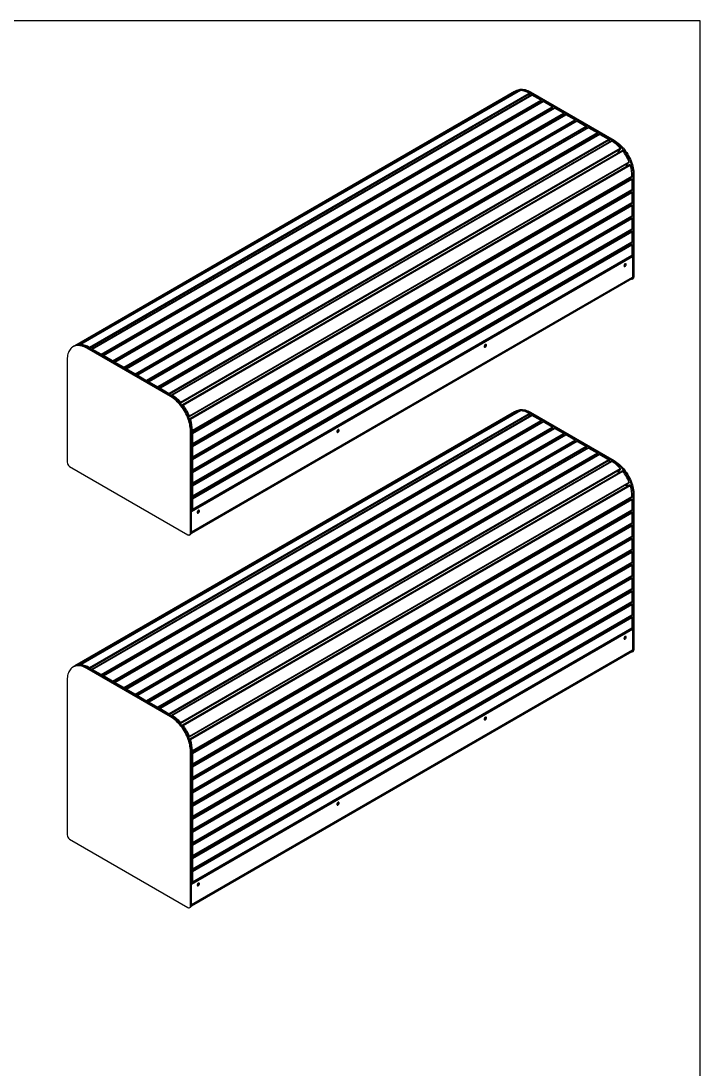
# Model space of a CAD drawing. Header units: millimetres. Extents: x 11004 to 16944, y 3085 to 7285.
# Drawn here: x 15483 to 16944, y 5032 to 7285 of the extents above; entities that cross this region are included whole.
import ezdxf

# ---------------------------------------------------------------- set-up
doc = ezdxf.new("R2010")
doc.units = ezdxf.units.MM
doc.header["$LTSCALE"] = 0.3
doc.layers.add('Nekreslit', color=6, linetype='Continuous', plot=False)

msp = doc.modelspace()

# ---------------------------------------------------------------- linework, layer by layer
for p, q in [((16545.1, 7133.3), (15599, 6587.1)), ((16552.6, 7135.8), (15606.5, 6589.6)), ((16554.1, 7134.5), (15608.6, 6588.7)), ((16557.6, 7136), (15611.5, 6589.8)), ((16557.9, 7136), (15611.8, 6589.8)), ((16576.7, 7129.4), (15630.6, 6583.2)), ((16577.7, 7127.6), (15631.6, 6581.4)), ((16581.9, 7126.1), (15635.7, 6579.9)), ((15636.5, 6579.9), (16582.6, 7126)), ((16549.4, 7135.7), (16547.3, 7134.5)), ((16554.1, 7134.5), (16554.3, 7134)), ((16577.3, 7131.5), (16579.4, 7132.8)), ((16577.3, 7131.5), (16757.6, 7027.4)), ((16577.7, 7127.6), (16577.7, 7123.7)), ((16579.4, 7132.8), (16759.7, 7028.7)), ((16601.7, 7115), (16582.6, 7126)), ((15655.6, 6568.8), (16601.7, 7115)), ((15656.6, 6567), (16602.8, 7113.2)), ((16606.2, 7112), (15660.1, 6565.8)), ((15660.9, 6565.8), (16607, 7111.9)), ((15680, 6554.7), (16626.1, 7100.9)), ((15681, 6552.9), (16627.1, 7099.1)), ((16602.8, 7110), (16602.8, 7113.2)), ((16626.1, 7100.9), (16607, 7111.9)), ((16627.1, 7095.9), (16627.1, 7099.1)), ((16630.6, 7097.9), (15684.5, 6551.8)), ((15685.3, 6551.7), (16631.4, 7097.9)), ((15704.4, 6540.7), (16650.5, 7086.8)), ((15705.4, 6538.8), (16651.5, 7085)), ((16655, 7083.9), (15708.9, 6537.7)), ((15709.7, 6537.6), (16655.8, 7083.8)), ((16650.5, 7086.8), (16631.4, 7097.9)), ((16651.5, 7081.8), (16651.5, 7085)), ((16674.9, 7072.8), (16655.8, 7083.8)), ((15728.8, 6526.6), (16674.9, 7072.8)), ((15729.8, 6524.7), (16675.9, 7070.9)), ((16679.4, 7069.8), (15733.3, 6523.6)), ((16680.2, 7069.7), (15734.1, 6523.5)), ((16699.3, 7058.7), (15753.2, 6512.5)), ((16700.3, 7056.8), (15754.2, 6510.7)), ((16703.8, 7055.7), (15757.7, 6509.5)), ((16704.6, 7055.6), (15758.5, 6509.4)), ((16675.9, 7067.8), (16675.9, 7070.9)), ((16680.2, 7069.7), (16699.3, 7058.7)), ((16700.3, 7056.8), (16700.3, 7053.7)), ((16704.6, 7055.6), (16723.7, 7044.6)), ((16723.7, 7044.6), (15777.6, 6498.4)), ((16724.7, 7042.8), (15778.6, 6496.6)), ((16728.2, 7041.6), (15782.1, 6495.4)), ((16729, 7041.5), (15782.9, 6495.4)), ((16724.7, 7042.8), (16724.7, 7039.6)), ((16729, 7041.5), (16748.1, 7030.5)), ((16748.1, 7030.5), (15802, 6484.3)), ((16749.1, 7028.7), (15803, 6482.5)), ((16753.2, 7027.1), (15807.1, 6480.9)), ((15807.8, 6480.9), (16754, 7027.1)), ((15826.6, 6465.9), (16772.7, 7012)), ((15827.1, 6463.9), (16773.2, 7010)), ((16749.1, 7028.7), (16749.1, 7024.7)), ((16757.6, 7027.4), (16759.7, 7028.7)), ((16767.5, 7000.9), (16773.2, 7010)), ((16776.7, 7006.3), (15830.6, 6460.1)), ((15831.9, 6459.5), (16778.1, 7005.7)), ((15845.2, 6434.8), (16791.3, 6981)), ((15845.4, 6436.2), (16791.5, 6982.4)), ((16792.8, 6976.2), (15846.7, 6430)), ((16794.2, 6974.8), (15848.1, 6428.6)), ((16782.5, 6975.8), (16792.8, 6976.2)), ((16796.8, 6945.9), (15850.7, 6399.8)), ((15851.4, 6404.2), (16797.6, 6950.4)), ((16797.9, 6951), (15851.8, 6404.8)), ((16797.9, 6944.1), (15851.8, 6397.9)), ((16793.4, 6947.9), (16796.8, 6945.9)), ((16797.9, 6944.1), (16797.9, 6922.1)), ((16800, 6954), (16802.2, 6955.2)), ((16800, 6954), (16800, 6733.5)), ((16802.2, 6955.2), (16802.2, 6734.7)), ((15851.5, 6375.2), (16797.6, 6921.4)), ((16797.9, 6922.1), (15851.8, 6375.9)), ((16794.1, 6919.4), (16796.8, 6917.8)), ((16796.8, 6917.8), (15850.7, 6371.6)), ((16797.9, 6915.9), (15851.8, 6369.8)), ((16797.9, 6915.9), (16797.9, 6893.9)), ((16796.8, 6889.6), (15850.7, 6343.4)), ((15851.5, 6347), (16797.6, 6893.2)), ((16797.9, 6893.9), (15851.8, 6347.7)), ((16797.9, 6887.8), (15851.8, 6341.6)), ((16794.1, 6891.2), (16796.8, 6889.6)), ((16797.9, 6887.8), (16797.9, 6865.7)), ((16796.8, 6861.4), (15850.7, 6315.3)), ((15851.5, 6318.9), (16797.6, 6865)), ((16797.9, 6865.7), (15851.8, 6319.5)), ((16797.9, 6859.6), (15851.8, 6313.4)), ((16794.1, 6863), (16796.8, 6861.4)), ((16797.9, 6859.6), (16797.9, 6837.5)), ((16796.8, 6833.3), (15850.7, 6287.1)), ((15851.5, 6290.7), (16797.6, 6836.9)), ((16797.9, 6837.5), (15851.8, 6291.4)), ((16797.9, 6831.4), (15851.8, 6285.2)), ((16794.1, 6834.8), (16796.8, 6833.3)), ((16797.9, 6831.4), (16797.9, 6809.4)), ((15851.5, 6262.5), (16797.6, 6808.7)), ((16797.9, 6809.4), (15851.8, 6263.2)), ((16794.1, 6806.7), (16796.8, 6805.1)), ((16796.8, 6805.1), (15850.7, 6258.9)), ((16797.9, 6803.3), (15851.8, 6257.1)), ((16797.9, 6803.3), (16797.9, 6781.2)), ((16796.8, 6779.4), (15849.7, 6232.6)), ((16799, 6778.1), (15849.7, 6230.1)), ((15851.5, 6234.3), (16797.6, 6780.5)), ((16797.9, 6781.2), (15851.8, 6235)), ((16769.7, 6764.4), (16770.3, 6764.1)), ((16770.3, 6764.1), (16771.4, 6764.7)), ((16771.4, 6764.7), (16770.8, 6765)), ((16770.9, 6765.1), (16771, 6764.9)), ((16772.5, 6765.8), (16772.3, 6765.9)), ((16772.5, 6765.8), (16772.3, 6765.9)), ((16772.5, 6765.8), (16772.6, 6766.1)), ((16778, 6769.2), (16778, 6768.5)), ((16779.1, 6769.1), (16779.1, 6769.8)), ((16783.1, 6761.6), (16782, 6762.2)), ((16789.9, 6776.1), (16790.5, 6775.7)), ((16790.5, 6775.7), (16791.5, 6776.3)), ((16791.5, 6776.3), (16790.9, 6776.7)), ((16799, 6778.1), (16796.8, 6779.4)), ((16799, 6778.1), (16799, 6734)), ((16751.3, 6753.8), (16751.3, 6753.1)), ((16754.7, 6755.4), (16755, 6755.2)), ((16754.9, 6755.8), (16755.5, 6755.5)), ((16756.5, 6756.8), (16756.5, 6756.1)), ((16758.3, 6757.8), (16758.3, 6757.1)), ((16758.9, 6757.5), (16758.9, 6758.2)), ((15849.6, 6184), (16797.7, 6731.3)), ((16799, 6734), (15849.7, 6186)), ((16798.5, 6730.1), (16800.6, 6731.3)), ((16800, 6733.5), (16802.2, 6734.7)), ((16489.8, 6602.1), (16490.8, 6602.7)), ((16490.8, 6602.7), (16490.2, 6603.1)), ((15597, 6585.9), (15594.8, 6584.7)), ((15627, 6582.9), (15624.8, 6581.7)), ((15805.1, 6477.6), (15624.8, 6581.7)), ((15807.3, 6478.8), (15627, 6582.9)), ((15631.6, 6581.4), (15631.6, 6580.2)), ((16457.6, 6584.2), (16457.6, 6583.5)), ((16458.2, 6583.9), (16458.2, 6584.6)), ((16469, 6590.8), (16469.6, 6590.5)), ((16469.6, 6590.5), (16470.7, 6591.1)), ((16470.7, 6591.1), (16470.1, 6591.4)), ((16470.4, 6591.6), (16470.9, 6591.5)), ((16470.9, 6591.5), (16470.5, 6591.7)), ((16470.9, 6591.5), (16470.5, 6591.7)), ((16477.3, 6595.6), (16477.3, 6594.9)), ((16478.4, 6595.5), (16478.4, 6596.2)), ((16482.4, 6588), (16481.3, 6588.6)), ((16489.2, 6602.5), (16489.8, 6602.1)), ((15635.4, 6579.2), (15635.4, 6578)), ((15655.6, 6568.8), (15636.5, 6579.9)), ((15656.6, 6565.8), (15656.6, 6567)), ((15659.8, 6565.2), (15659.8, 6563.9)), ((15680, 6554.7), (15660.9, 6565.8)), ((16442.4, 6575.1), (16442.7, 6574.9)), ((16442.5, 6575.5), (16443.1, 6575.2)), ((16444.2, 6576.5), (16444.2, 6575.8)), ((15582.4, 6557.2), (15582.4, 6336.7)), ((15681, 6551.7), (15681, 6552.9)), ((15684.2, 6551.1), (15684.2, 6549.8)), ((15704.4, 6540.7), (15685.3, 6551.7)), ((15705.4, 6537.6), (15705.4, 6538.8)), ((15708.6, 6537), (15708.6, 6535.8)), ((15728.8, 6526.6), (15709.7, 6537.6)), ((15729.8, 6523.5), (15729.8, 6524.7)), ((15733, 6521.7), (15733, 6522.9)), ((15734.1, 6523.5), (15753.2, 6512.5)), ((15754.2, 6510.7), (15754.2, 6509.4)), ((15757.4, 6507.6), (15757.4, 6508.8)), ((15758.5, 6509.4), (15777.6, 6498.4)), ((15778.6, 6496.6), (15778.6, 6495.4)), ((15781.8, 6493.5), (15781.8, 6494.7)), ((15782.9, 6495.4), (15802, 6484.3)), ((15803, 6482.5), (15803, 6481.3)), ((15807.3, 6478.8), (15805.1, 6477.6)), ((15806.8, 6480.3), (15806.8, 6479.1)), ((16552.6, 6447.1), (15606.5, 5901)), ((16554.1, 6445.8), (15608.6, 5900)), ((16557.6, 6447.3), (15611.5, 5901.1)), ((16557.9, 6447.3), (15611.8, 5901.2)), ((15826.3, 6462.6), (15827.1, 6463.9)), ((15829.4, 6458.8), (15829.9, 6459.1)), ((15830.4, 6459.9), (15829.6, 6458.6)), ((16549.4, 6447), (16547.3, 6445.8)), ((16554.1, 6445.8), (16554.3, 6445.3)), ((16545.1, 6444.6), (15599, 5898.4)), ((16576.7, 6440.7), (15630.6, 5894.5)), ((16577.7, 6438.9), (15631.6, 5892.7)), ((16581.9, 6437.4), (15635.7, 5891.2)), ((15636.5, 5891.2), (16582.6, 6437.3)), ((15655.6, 5880.1), (16601.7, 6426.3)), ((15656.6, 5878.3), (16602.8, 6424.5)), ((16606.2, 6423.3), (15660.1, 5877.2)), ((15660.9, 5877.1), (16607, 6423.3)), ((15843.4, 6434.6), (15845, 6434.7)), ((15843.6, 6434.7), (15843.4, 6434.6)), ((15845.2, 6430), (15846.7, 6430)), ((16577.3, 6442.9), (16579.4, 6444.1)), ((16577.3, 6442.9), (16757.6, 6338.8)), ((16577.7, 6438.9), (16577.7, 6435)), ((16579.4, 6444.1), (16759.7, 6340)), ((16601.7, 6426.3), (16582.6, 6437.3)), ((16602.8, 6421.3), (16602.8, 6424.5)), ((16626.1, 6412.2), (16607, 6423.3)), ((15680, 5866.1), (16626.1, 6412.2)), ((15681, 5864.2), (16627.1, 6410.4)), ((16630.6, 6409.3), (15684.5, 5863.1)), ((15685.3, 5863), (16631.4, 6409.2)), ((15849.7, 6405.3), (15847.6, 6404.1)), ((15847.6, 6183.6), (15847.6, 6404.1)), ((15849.7, 6184.9), (15849.7, 6405.3)), ((15850.7, 6404.3), (15849.7, 6404.8)), ((15849.7, 6400.4), (15850.7, 6399.8)), ((16140.1, 6400.6), (16140.4, 6400.4)), ((16140.2, 6401), (16140.4, 6400.9)), ((16140.4, 6401.1), (16140.4, 6400.4)), ((16141.1, 6400.8), (16141.1, 6401.5)), ((16151.9, 6407.8), (16152.5, 6407.4)), ((16152.5, 6407.4), (16153.6, 6408)), ((16153.6, 6408), (16152.9, 6408.4)), ((16153.8, 6408.1), (16153.5, 6408)), ((16154.1, 6408.6), (16153.7, 6408.8)), ((16154.1, 6408.6), (16153.7, 6408.8)), ((16154.1, 6408.6), (16154.5, 6409.2)), ((16160.2, 6412.5), (16160.2, 6411.8)), ((16161.2, 6412.4), (16161.2, 6413.2)), ((16165.2, 6404.9), (16164.1, 6405.6)), ((16172, 6419.4), (16172.6, 6419)), ((16172.6, 6419), (16173.7, 6419.6)), ((16173.7, 6419.6), (16173.1, 6420)), ((16627.1, 6407.2), (16627.1, 6410.4)), ((16650.5, 6398.2), (16631.4, 6409.2)), ((15704.4, 5852), (16650.5, 6398.2)), ((15705.4, 5850.1), (16651.5, 6396.3)), ((16655, 6395.2), (15708.9, 5849)), ((15709.7, 5848.9), (16655.8, 6395.1)), ((15728.8, 5837.9), (16674.9, 6384.1)), ((15729.8, 5836.1), (16675.9, 6382.2)), ((16679.4, 6381.1), (15733.3, 5834.9)), ((16680.2, 6381), (15734.1, 5834.8)), ((15851.8, 6397.9), (15851.8, 6375.9)), ((16133.5, 6397.1), (16133.5, 6396.4)), ((16651.5, 6393.2), (16651.5, 6396.3)), ((16674.9, 6384.1), (16655.8, 6395.1)), ((16675.9, 6379.1), (16675.9, 6382.2)), ((16680.2, 6381), (16699.3, 6370)), ((16699.3, 6370), (15753.2, 5823.8)), ((16700.3, 6368.2), (15754.2, 5822)), ((16703.8, 6367), (15757.7, 5820.8)), ((16704.6, 6366.9), (15758.5, 5820.8)), ((16723.7, 6355.9), (15777.6, 5809.7)), ((15850.7, 6375.3), (15849.7, 6375.9)), ((15849.7, 6372.2), (15850.7, 6371.6)), ((15851.8, 6369.8), (15851.8, 6347.7)), ((16700.3, 6368.2), (16700.3, 6365)), ((16704.6, 6366.9), (16723.7, 6355.9)), ((16724.7, 6354.1), (15778.6, 5807.9)), ((16728.2, 6352.9), (15782.1, 5806.7)), ((16729, 6352.8), (15782.9, 5806.7)), ((16748.1, 6341.8), (15802, 5795.7)), ((16749.1, 6340), (15803, 5793.8)), ((16753.2, 6338.4), (15807.1, 5792.3)), ((15807.8, 5792.2), (16754, 6338.4)), ((15850.7, 6347.1), (15849.7, 6347.7)), ((15849.7, 6344), (15850.7, 6343.4)), ((15851.8, 6341.6), (15851.8, 6319.5)), ((16724.7, 6354.1), (16724.7, 6350.9)), ((16729, 6352.8), (16748.1, 6341.8)), ((16749.1, 6340), (16749.1, 6336.1)), ((16757.6, 6338.8), (16759.7, 6340)), ((15587.7, 6327.5), (15842.3, 6180.6)), ((15826.6, 5777.2), (16772.7, 6323.3)), ((15827.1, 5775.2), (16773.2, 6321.4)), ((16776.7, 6317.6), (15830.6, 5771.4)), ((15831.9, 5770.8), (16778.1, 6317)), ((15850.7, 6318.9), (15849.7, 6319.5)), ((15849.7, 6315.9), (15850.7, 6315.3)), ((15851.8, 6313.4), (15851.8, 6291.4)), ((16767.5, 6312.3), (16773.2, 6321.4)), ((15845.2, 5746.1), (16791.3, 6292.3)), ((15845.4, 5747.5), (16791.5, 6293.7)), ((16792.8, 6287.5), (15846.7, 5741.3)), ((15850.7, 6290.8), (15849.7, 6291.4)), ((15849.7, 6287.7), (15850.7, 6287.1)), ((16782.5, 6287.2), (16792.8, 6287.5)), ((16794.2, 6286.1), (15848.1, 5739.9)), ((15851.8, 6285.2), (15851.8, 6263.2)), ((16800, 6265.3), (16802.2, 6266.5)), ((16800, 6265.3), (16800, 5932.1)), ((16802.2, 6266.5), (16802.2, 5933.4)), ((15850.7, 6262.6), (15849.7, 6263.2)), ((15849.7, 6259.5), (15850.7, 6258.9)), ((16796.8, 6257.3), (15850.7, 5711.1)), ((15851.4, 5715.5), (16797.6, 6261.7)), ((16797.9, 6262.3), (15851.8, 5716.1)), ((15851.8, 6257.1), (15851.8, 6235)), ((16797.9, 6255.4), (15851.8, 5709.2)), ((15871.3, 6245.8), (15872, 6245.4)), ((15872, 6245.4), (15873, 6246)), ((15873, 6246), (15872.4, 6246.4)), ((16793.4, 6259.3), (16796.8, 6257.3)), ((16797.9, 6255.4), (16797.9, 6233.4)), ((15849.7, 6235), (15851.8, 6233.8)), ((15850.7, 6234.4), (15849.7, 6235)), ((16796.8, 6229.1), (15850.7, 5682.9)), ((15851.5, 5686.5), (16797.6, 6232.7)), ((15851.8, 6233.8), (15852.9, 6234.4)), ((16797.9, 6233.4), (15851.8, 5687.2)), ((16797.9, 6227.3), (15851.8, 5681.1)), ((15852.9, 6234.4), (15852.2, 6234.8)), ((15852.3, 6234.8), (15852.5, 6234.7)), ((15854, 6235.6), (15853.8, 6235.7)), ((15854, 6235.6), (15853.8, 6235.7)), ((15854, 6235.6), (15854.1, 6235.8)), ((15859.5, 6239), (15859.5, 6238.2)), ((15860.5, 6238.9), (15860.5, 6239.6)), ((15864.5, 6231.3), (15863.5, 6232)), ((16794.1, 6230.7), (16796.8, 6229.1)), ((16797.9, 6227.3), (16797.9, 6205.2)), ((16796.8, 6200.9), (15850.7, 5654.7)), ((15851.5, 5658.3), (16797.6, 6204.5)), ((16797.9, 6205.2), (15851.8, 5659)), ((16797.9, 6199.1), (15851.8, 5652.9)), ((16794.1, 6202.5), (16796.8, 6200.9)), ((16797.9, 6199.1), (16797.9, 6177)), ((15846, 6180.2), (15848.1, 6181.4)), ((15849.7, 6184.9), (15847.6, 6183.6)), ((15851.5, 5630.2), (16797.6, 6176.3)), ((16797.9, 6177), (15851.8, 5630.9)), ((16796.8, 6172.7), (15850.7, 5626.6)), ((16797.9, 6170.9), (15851.8, 5624.7)), ((16794.1, 6174.3), (16796.8, 6172.7)), ((16797.9, 6170.9), (16797.9, 6148.9)), ((16796.8, 6144.6), (15850.7, 5598.4)), ((15851.5, 5602), (16797.6, 6148.2)), ((16797.9, 6148.9), (15851.8, 5602.7)), ((16797.9, 6142.7), (15851.8, 5596.6)), ((16794.1, 6146.2), (16796.8, 6144.6)), ((16797.9, 6142.7), (16797.9, 6120.7)), ((16796.8, 6116.4), (15850.7, 5570.2)), ((15851.5, 5573.8), (16797.6, 6120)), ((16797.9, 6120.7), (15851.8, 5574.5)), ((16797.9, 6114.6), (15851.8, 5568.4)), ((16794.1, 6118), (16796.8, 6116.4)), ((16797.9, 6114.6), (16797.9, 6092.5)), ((16796.8, 6088.2), (15850.7, 5542.1)), ((15851.5, 5545.7), (16797.6, 6091.8)), ((16797.9, 6092.5), (15851.8, 5546.3)), ((16797.9, 6086.4), (15851.8, 5540.2)), ((16794.1, 6089.8), (16796.8, 6088.2)), ((16797.9, 6086.4), (16797.9, 6064.4)), ((15851.5, 5517.5), (16797.6, 6063.7)), ((16797.9, 6064.4), (15851.8, 5518.2)), ((16796.8, 6060.1), (15850.7, 5513.9)), ((16797.9, 6058.2), (15851.8, 5512.1)), ((16794.1, 6061.6), (16796.8, 6060.1)), ((16797.9, 6058.2), (16797.9, 6036.2)), ((16796.8, 6031.9), (15850.7, 5485.7)), ((15851.5, 5489.3), (16797.6, 6035.5)), ((16797.9, 6036.2), (15851.8, 5490)), ((16797.9, 6030.1), (15851.8, 5483.9)), ((16794.1, 6033.5), (16796.8, 6031.9)), ((16797.9, 6030.1), (16797.9, 6008)), ((16796.8, 6003.7), (15850.7, 5457.5)), ((15851.5, 5461.1), (16797.6, 6007.3)), ((16797.9, 6008), (15851.8, 5461.8)), ((16797.9, 6001.9), (15851.8, 5455.7)), ((16794.1, 6005.3), (16796.8, 6003.7)), ((16797.9, 6001.9), (16797.9, 5979.8)), ((16796.8, 5978), (15849.7, 5431.2)), ((16799, 5976.8), (15849.7, 5428.8)), ((15851.5, 5433), (16797.6, 5979.2)), ((16797.9, 5979.8), (15851.8, 5433.7)), ((16789.9, 5974.7), (16790.5, 5974.3)), ((16790.5, 5974.3), (16791.5, 5974.9)), ((16791.5, 5974.9), (16790.9, 5975.3)), ((16799, 5976.8), (16796.8, 5978)), ((16799, 5976.8), (16799, 5932.7)), ((16751.3, 5952.4), (16751.3, 5951.7)), ((16754.7, 5954), (16755, 5953.9)), ((16754.9, 5954.5), (16755.5, 5954.1)), ((16756.5, 5955.5), (16756.5, 5954.7)), ((16758.3, 5956.5), (16758.3, 5955.7)), ((16758.9, 5956.1), (16758.9, 5956.8)), ((16769.7, 5963.1), (16770.3, 5962.7)), ((16770.3, 5962.7), (16771.4, 5963.3)), ((16771.4, 5963.3), (16770.8, 5963.7)), ((16772.5, 5964.1), (16772, 5963.7)), ((16772.4, 5964.3), (16772.1, 5964.5)), ((16772.4, 5964.3), (16772.1, 5964.5)), ((16772.4, 5964.3), (16772.5, 5964.7)), ((16778, 5967.9), (16778, 5967.1)), ((16779.1, 5967.7), (16779.1, 5968.5)), ((16783.1, 5960.2), (16782, 5960.9)), ((15849.6, 5382.6), (16797.7, 5929.9)), ((16799, 5932.7), (15849.7, 5384.7)), ((16798.5, 5928.7), (16800.6, 5929.9)), ((16800, 5932.1), (16802.2, 5933.4)), ((15597, 5897.2), (15594.8, 5896)), ((15627, 5894.2), (15624.8, 5893)), ((15805.1, 5788.9), (15624.8, 5893)), ((15807.3, 5790.1), (15627, 5894.2)), ((15631.6, 5892.7), (15631.6, 5891.5)), ((15635.4, 5890.6), (15635.4, 5889.3)), ((15655.6, 5880.1), (15636.5, 5891.2)), ((15582.4, 5868.5), (15582.4, 5535.4)), ((15656.6, 5877.1), (15656.6, 5878.3)), ((15659.8, 5876.5), (15659.8, 5875.3)), ((15680, 5866.1), (15660.9, 5877.1)), ((15681, 5863), (15681, 5864.2)), ((15684.2, 5862.4), (15684.2, 5861.2)), ((15704.4, 5852), (15685.3, 5863)), ((15705.4, 5848.9), (15705.4, 5850.1)), ((15708.6, 5848.3), (15708.6, 5847.1)), ((15728.8, 5837.9), (15709.7, 5848.9)), ((15729.8, 5834.8), (15729.8, 5836.1)), ((15733, 5833), (15733, 5834.2)), ((15734.1, 5834.8), (15753.2, 5823.8)), ((15754.2, 5822), (15754.2, 5820.8)), ((15757.4, 5818.9), (15757.4, 5820.1)), ((15758.5, 5820.8), (15777.6, 5809.7)), ((15778.6, 5807.9), (15778.6, 5806.7)), ((15781.8, 5804.8), (15781.8, 5806.1)), ((15782.9, 5806.7), (15802, 5795.7)), ((15803, 5793.8), (15803, 5792.6)), ((15806.8, 5791.6), (15806.8, 5790.4)), ((16477.3, 5794.3), (16477.3, 5793.5)), ((16478.4, 5794.2), (16478.4, 5794.9)), ((16489.2, 5801.1), (16489.8, 5800.7)), ((16489.8, 5800.7), (16490.8, 5801.4)), ((16490.8, 5801.4), (16490.2, 5801.7)), ((15807.3, 5790.1), (15805.1, 5788.9)), ((15826.3, 5773.9), (15827.1, 5775.2)), ((15829.4, 5770.1), (15829.9, 5770.4)), ((15830.4, 5771.2), (15829.6, 5769.9)), ((16442.4, 5773.7), (16442.7, 5773.5)), ((16442.5, 5774.2), (16443.1, 5773.8)), ((16444.2, 5774.4), (16444.2, 5775.1)), ((16457.6, 5782.9), (16457.6, 5782.1)), ((16458.2, 5782.5), (16458.2, 5783.2)), ((16469, 5789.5), (16469.6, 5789.1)), ((16469.6, 5789.1), (16470.7, 5789.7)), ((16470.7, 5789.7), (16470.1, 5790.1)), ((16470.4, 5790.3), (16471.1, 5790.2)), ((16471.1, 5790.2), (16470.7, 5790.4)), ((16471.1, 5790.2), (16470.7, 5790.4)), ((16471.1, 5790.2), (16471.5, 5790.9)), ((16482.4, 5786.6), (16481.3, 5787.3)), ((15843.4, 5746), (15845, 5746)), ((15843.6, 5746), (15843.4, 5745.9)), ((15845.2, 5741.3), (15846.7, 5741.3)), ((15849.7, 5716.6), (15847.6, 5715.4)), ((15847.6, 5382.3), (15847.6, 5715.4)), ((15849.7, 5383.5), (15849.7, 5716.6)), ((15850.7, 5715.6), (15849.7, 5716.2)), ((15849.7, 5711.7), (15850.7, 5711.1)), ((15851.8, 5709.2), (15851.8, 5687.2)), ((15850.7, 5686.6), (15849.7, 5687.2)), ((15849.7, 5683.5), (15850.7, 5682.9)), ((15851.8, 5681.1), (15851.8, 5659)), ((15850.7, 5658.4), (15849.7, 5659)), ((15849.7, 5655.3), (15850.7, 5654.7)), ((15851.8, 5652.9), (15851.8, 5630.9)), ((15850.7, 5630.2), (15849.7, 5630.8)), ((15849.7, 5627.2), (15850.7, 5626.6)), ((15851.8, 5624.7), (15851.8, 5602.7)), ((16160.2, 5611.2), (16160.2, 5610.5)), ((16161.2, 5611.1), (16161.2, 5611.8)), ((16172, 5618), (16172.6, 5617.7)), ((16172.6, 5617.7), (16173.7, 5618.3)), ((16173.7, 5618.3), (16173.1, 5618.6)), ((15850.7, 5602.1), (15849.7, 5602.7)), ((15849.7, 5599), (15850.7, 5598.4)), ((15851.8, 5596.6), (15851.8, 5574.5)), ((16133.5, 5595.8), (16133.5, 5595.1)), ((16140.1, 5599.2), (16140.4, 5599)), ((16140.2, 5599.6), (16140.4, 5599.5)), ((16140.4, 5599.8), (16140.4, 5599.1)), ((16141.1, 5599.4), (16141.1, 5600.2)), ((16151.9, 5606.4), (16152.5, 5606)), ((16152.5, 5606), (16153.6, 5606.6)), ((16153.6, 5606.6), (16152.9, 5607)), ((16153.3, 5607.2), (16153.9, 5607.1)), ((16153.9, 5607.1), (16153.5, 5607.3)), ((16153.9, 5607.1), (16153.5, 5607.3)), ((16153.8, 5606.8), (16153.5, 5606.7)), ((16153.9, 5607.1), (16154.4, 5607.8)), ((16165.2, 5603.6), (16164.1, 5604.2)), ((15850.7, 5573.9), (15849.7, 5574.5)), ((15849.7, 5570.8), (15850.7, 5570.2)), ((15851.8, 5568.4), (15851.8, 5546.3)), ((15850.7, 5545.7), (15849.7, 5546.3)), ((15587.7, 5526.2), (15842.3, 5379.2)), ((15849.7, 5542.7), (15850.7, 5542.1)), ((15851.8, 5540.2), (15851.8, 5518.2)), ((15850.7, 5517.6), (15849.7, 5518.2)), ((15849.7, 5514.5), (15850.7, 5513.9)), ((15851.8, 5512.1), (15851.8, 5490)), ((15850.7, 5489.4), (15849.7, 5490)), ((15849.7, 5486.3), (15850.7, 5485.7)), ((15851.8, 5483.9), (15851.8, 5461.8)), ((15850.7, 5461.2), (15849.7, 5461.8)), ((15849.7, 5458.1), (15850.7, 5457.5)), ((15851.8, 5455.7), (15851.8, 5433.7)), ((15849.7, 5433.7), (15851.8, 5432.4)), ((15850.7, 5433.1), (15849.7, 5433.7)), ((15851.8, 5432.4), (15852.9, 5433.1)), ((15852.9, 5433.1), (15852.2, 5433.4)), ((15852.4, 5433.5), (15852.6, 5433.3)), ((15854.1, 5434.4), (15854, 5434.4)), ((15854.1, 5434.4), (15854, 5434.4)), ((15854.1, 5434.4), (15854.2, 5434.5)), ((15859.5, 5437.6), (15859.5, 5436.9)), ((15860.5, 5437.5), (15860.5, 5438.2)), ((15871.3, 5444.4), (15872, 5444.1)), ((15872, 5444.1), (15873, 5444.7)), ((15873, 5444.7), (15872.4, 5445)), ((15864.5, 5430), (15863.5, 5430.6)), ((15846, 5378.8), (15848.1, 5380.1)), ((15849.7, 5383.5), (15847.6, 5382.3))]:
    msp.add_line(p, q)
at = {"flags": 128}
for points in [[(16546.3, 7133.9), (16546.3, 7133.9), (16548.3, 7135.1), (16550.5, 7136), (16552.8, 7136.7), (16555.3, 7137.1), (16557.8, 7137.3), (16560.4, 7137.2), (16563.1, 7136.9), (16565.9, 7136.3), (16568.7, 7135.5), (16571.5, 7134.4), (16574.4, 7133.1), (16577.3, 7131.5)], [(16549.4, 7135.7), (16550.5, 7136.3), (16552.7, 7137.2), (16555, 7137.9), (16557.4, 7138.4), (16559.9, 7138.5), (16562.5, 7138.5), (16565.2, 7138.1), (16568, 7137.6), (16570.8, 7136.7), (16573.7, 7135.6), (16576.5, 7134.3), (16579.4, 7132.8)], [(16557.6, 7136), (16557.8, 7136), (16557.9, 7136)], [(16757.6, 7027.4), (16760.5, 7025.7), (16763.4, 7023.7), (16766.3, 7021.4), (16769.1, 7019), (16771.8, 7016.4), (16774.5, 7013.6), (16777.1, 7010.7), (16779.7, 7007.6), (16782.1, 7004.4), (16784.4, 7001), (16786.6, 6997.5), (16788.6, 6994), (16790.5, 6990.4), (16792.3, 6986.7), (16793.9, 6983), (16795.3, 6979.2), (16796.5, 6975.5), (16797.6, 6971.8), (16798.5, 6968.1), (16799.2, 6964.4), (16799.7, 6960.9), (16799.9, 6957.4), (16800, 6954)], [(16759.7, 7028.7), (16762.6, 7026.9), (16765.5, 7024.9), (16768.4, 7022.7), (16771.2, 7020.2), (16773.9, 7017.6), (16776.6, 7014.9), (16779.3, 7011.9), (16781.8, 7008.8), (16784.2, 7005.6), (16786.5, 7002.2), (16788.7, 6998.8), (16790.7, 6995.2), (16792.7, 6991.6), (16794.4, 6987.9), (16796, 6984.2), (16797.4, 6980.5), (16798.7, 6976.7), (16799.7, 6973), (16800.6, 6969.3), (16801.3, 6965.7), (16801.8, 6962.1), (16802.1, 6958.6), (16802.2, 6955.2)], [(16767.9, 7001.6), (16768, 7001.5), (16768.2, 7001.3)], [(16778.1, 7005.7), (16777.9, 7005.9), (16777.6, 7006.1), (16777.4, 7006.2), (16777.2, 7006.3), (16777, 7006.3), (16776.8, 7006.3), (16776.7, 7006.3)], [(16782.7, 6976), (16782.7, 6976), (16782.8, 6975.9)], [(16791.3, 6981), (16791.4, 6981), (16791.5, 6981.2), (16791.6, 6981.4), (16791.7, 6981.6), (16791.6, 6981.8), (16791.6, 6982.1), (16791.5, 6982.4)], [(16771.6, 6764.8), (16771.4, 6764.7), (16771.3, 6764.7)], [(16772.5, 6765.8), (16772.5, 6765.8), (16772.5, 6765.8), (16772.5, 6765.8), (16772.5, 6765.8), (16772.5, 6765.8), (16772.5, 6765.8), (16772.5, 6765.8), (16772.5, 6765.8)], [(16772.6, 6765.4), (16772.9, 6765.8), (16773.3, 6766.5)], [(16785.4, 6761.8), (16785.3, 6762.5), (16785.1, 6763), (16784.6, 6763.4), (16784, 6763.5), (16783.4, 6763.3), (16782.7, 6762.9), (16782.1, 6762.3), (16781.5, 6761.6), (16781, 6760.7), (16780.8, 6759.8), (16780.7, 6759), (16780.8, 6758.3), (16781, 6757.7), (16781.5, 6757.4), (16782.1, 6757.3), (16782.7, 6757.5), (16783.4, 6757.9), (16784, 6758.4), (16784.6, 6759.2), (16785.1, 6760.1), (16785.3, 6760.9), (16785.4, 6761.8)], [(16800, 6733.5), (16799.9, 6732.4), (16799.6, 6731.4), (16799.2, 6730.6), (16798.5, 6730.1), (16797.7, 6729.8), (16796.8, 6729.7), (16795.8, 6730), (16795.5, 6730)], [(15624.8, 6581.7), (15621.9, 6583.2), (15619.1, 6584.6), (15616.2, 6585.6), (15613.4, 6586.5), (15610.6, 6587.1), (15607.9, 6587.4), (15605.3, 6587.5), (15602.8, 6587.3), (15600.4, 6586.8), (15598.1, 6586.2), (15595.9, 6585.2), (15593.8, 6584), (15591.9, 6582.6), (15590.2, 6581), (15588.6, 6579.1), (15587.2, 6577), (15585.9, 6574.7), (15584.9, 6572.2), (15584, 6569.5), (15583.3, 6566.6), (15582.8, 6563.6), (15582.5, 6560.5), (15582.4, 6557.2)], [(15627, 6582.9), (15624.1, 6584.5), (15621.2, 6585.8), (15618.3, 6586.9), (15615.5, 6587.7), (15612.7, 6588.3), (15610.1, 6588.6), (15607.4, 6588.7), (15604.9, 6588.5), (15602.5, 6588.1), (15600.2, 6587.4), (15598, 6586.4), (15597, 6585.9)], [(15611.3, 6588.5), (15611.2, 6588.7), (15611.2, 6589), (15611.2, 6589.2), (15611.3, 6589.5), (15611.4, 6589.6), (15611.5, 6589.8), (15611.6, 6589.8), (15611.8, 6589.8)], [(16470.9, 6591.2), (16470.8, 6591.2), (16470.6, 6591.1)], [(16470.9, 6591.5), (16471.1, 6591.7), (16471.5, 6592.3)], [(16470.9, 6591.5), (16470.9, 6591.5), (16470.9, 6591.5), (16470.9, 6591.5), (16470.9, 6591.5), (16470.9, 6591.5), (16470.9, 6591.5), (16470.9, 6591.5), (16470.9, 6591.5)], [(16471.9, 6591.8), (16472.5, 6592.6), (16472.6, 6592.9)], [(16472.3, 6592.5), (16472.3, 6592.6), (16472.4, 6592.8)], [(16484.7, 6588.2), (16484.6, 6588.9), (16484.4, 6589.4), (16483.9, 6589.8), (16483.4, 6589.9), (16482.7, 6589.7), (16482, 6589.3), (16481.4, 6588.7), (16480.8, 6588), (16480.4, 6587.1), (16480.1, 6586.3), (16480, 6585.4), (16480.1, 6584.7), (16480.4, 6584.1), (16480.8, 6583.8), (16481.4, 6583.7), (16482, 6583.9), (16482.7, 6584.3), (16483.4, 6584.9), (16483.9, 6585.6), (16484.4, 6586.5), (16484.6, 6587.3), (16484.7, 6588.2)], [(15847.6, 6404.1), (15847.5, 6407.5), (15847.2, 6411), (15846.7, 6414.6), (15846, 6418.2), (15845.1, 6421.9), (15844.1, 6425.7), (15842.8, 6429.4), (15841.4, 6433.1), (15839.8, 6436.8), (15838.1, 6440.5), (15836.2, 6444.1), (15834.1, 6447.7), (15831.9, 6451.1), (15829.6, 6454.5), (15827.2, 6457.7), (15824.7, 6460.8), (15822, 6463.8), (15819.4, 6466.6), (15816.6, 6469.2), (15813.8, 6471.6), (15810.9, 6473.8), (15808, 6475.8), (15805.1, 6477.6)], [(15849.7, 6405.3), (15849.6, 6408.7), (15849.3, 6412.2), (15848.8, 6415.8), (15848.1, 6419.5), (15847.2, 6423.2), (15846.2, 6426.9), (15844.9, 6430.6), (15843.5, 6434.4), (15841.9, 6438.1), (15840.2, 6441.7), (15838.3, 6445.4), (15836.2, 6448.9), (15834, 6452.4), (15831.7, 6455.7), (15829.3, 6459), (15826.8, 6462.1), (15824.2, 6465), (15821.5, 6467.8), (15818.7, 6470.4), (15815.9, 6472.8), (15813, 6475), (15810.2, 6477), (15807.3, 6478.8)], [(15831.9, 6459.5), (15831.7, 6459.7), (15831.5, 6459.9), (15831.3, 6460), (15831.1, 6460.1), (15830.9, 6460.2), (15830.7, 6460.1), (15830.6, 6460), (15830.4, 6459.9)], [(16546.3, 6445.2), (16546.3, 6445.2), (16548.3, 6446.4), (16550.5, 6447.3), (16552.8, 6448), (16555.3, 6448.4), (16557.8, 6448.6), (16560.4, 6448.6), (16563.1, 6448.2), (16565.9, 6447.6), (16568.7, 6446.8), (16571.5, 6445.7), (16574.4, 6444.4), (16577.3, 6442.9)], [(16549.4, 6447), (16550.5, 6447.6), (16552.7, 6448.5), (16555, 6449.2), (16557.4, 6449.7), (16559.9, 6449.9), (16562.5, 6449.8), (16565.2, 6449.5), (16568, 6448.9), (16570.8, 6448), (16573.7, 6447), (16576.5, 6445.6), (16579.4, 6444.1)], [(16557.6, 6447.3), (16557.8, 6447.3), (16557.9, 6447.3)], [(15845, 6434.7), (15845.2, 6434.7), (15845.3, 6434.8), (15845.4, 6435), (15845.5, 6435.2), (15845.5, 6435.4), (15845.5, 6435.7), (15845.5, 6435.9), (15845.4, 6436.2)], [(16153.3, 6408.6), (16153.5, 6408.6), (16154.1, 6408.6)], [(16154.1, 6408.6), (16154.1, 6408.6), (16154.1, 6408.6), (16154.1, 6408.6), (16154.1, 6408.6), (16154.1, 6408.6), (16154.1, 6408.6), (16154.1, 6408.6), (16154.1, 6408.6)], [(16154.8, 6408.7), (16155.3, 6409.5), (16155.5, 6409.8)], [(16155.1, 6409.4), (16155.3, 6409.7), (16155.3, 6409.7)], [(16167.6, 6405.1), (16167.5, 6405.8), (16167.2, 6406.4), (16166.8, 6406.7), (16166.2, 6406.8), (16165.6, 6406.6), (16164.9, 6406.2), (16164.2, 6405.7), (16163.7, 6404.9), (16163.2, 6404), (16162.9, 6403.2), (16162.8, 6402.3), (16162.9, 6401.6), (16163.2, 6401.1), (16163.7, 6400.7), (16164.2, 6400.6), (16164.9, 6400.8), (16165.6, 6401.2), (16166.2, 6401.8), (16166.8, 6402.5), (16167.2, 6403.4), (16167.5, 6404.3), (16167.6, 6405.1)], [(16757.6, 6338.8), (16760.5, 6337), (16763.4, 6335), (16766.3, 6332.8), (16769.1, 6330.3), (16771.8, 6327.7), (16774.5, 6324.9), (16777.1, 6322), (16779.7, 6318.9), (16782.1, 6315.7), (16784.4, 6312.3), (16786.6, 6308.9), (16788.6, 6305.3), (16790.5, 6301.7), (16792.3, 6298), (16793.9, 6294.3), (16795.3, 6290.6), (16796.5, 6286.8), (16797.6, 6283.1), (16798.5, 6279.4), (16799.2, 6275.8), (16799.7, 6272.2), (16799.9, 6268.7), (16800, 6265.3)], [(16759.7, 6340), (16762.6, 6338.2), (16765.5, 6336.2), (16768.4, 6334), (16771.2, 6331.6), (16773.9, 6329), (16776.6, 6326.2), (16779.3, 6323.2), (16781.8, 6320.1), (16784.2, 6316.9), (16786.5, 6313.5), (16788.7, 6310.1), (16790.7, 6306.5), (16792.7, 6302.9), (16794.4, 6299.2), (16796, 6295.5), (16797.4, 6291.8), (16798.7, 6288), (16799.7, 6284.3), (16800.6, 6280.6), (16801.3, 6277), (16801.8, 6273.4), (16802.1, 6269.9), (16802.2, 6266.5)], [(16767.9, 6312.9), (16768, 6312.8), (16768.2, 6312.6)], [(16778.1, 6317), (16777.9, 6317.2), (16777.6, 6317.4), (16777.4, 6317.5), (16777.2, 6317.6), (16777, 6317.6), (16776.8, 6317.6), (16776.7, 6317.6)], [(16782.7, 6287.3), (16782.7, 6287.3), (16782.8, 6287.2)], [(16791.3, 6292.3), (16791.4, 6292.3), (16791.5, 6292.5), (16791.6, 6292.7), (16791.7, 6292.9), (16791.6, 6293.2), (16791.6, 6293.4), (16791.5, 6293.7)], [(15853.1, 6234.5), (15852.8, 6234.5), (15852.8, 6234.4)], [(15854, 6235.6), (15854, 6235.6), (15854, 6235.6), (15854, 6235.6), (15854, 6235.6), (15854, 6235.6), (15854, 6235.6), (15854, 6235.6), (15854, 6235.6)], [(15854.1, 6235.1), (15854.4, 6235.5), (15854.8, 6236.2)], [(15866.9, 6231.5), (15866.8, 6232.2), (15866.5, 6232.8), (15866.1, 6233.1), (15865.5, 6233.2), (15864.9, 6233.1), (15864.2, 6232.7), (15863.5, 6232.1), (15863, 6231.3), (15862.5, 6230.5), (15862.2, 6229.6), (15862.1, 6228.7), (15862.2, 6228), (15862.5, 6227.5), (15863, 6227.1), (15863.5, 6227), (15864.2, 6227.2), (15864.9, 6227.6), (15865.5, 6228.2), (15866.1, 6228.9), (15866.5, 6229.8), (15866.8, 6230.7), (15866.9, 6231.5)], [(15842.3, 6180.6), (15843.3, 6180.1), (15844.3, 6179.9), (15845.2, 6179.9), (15846, 6180.2), (15846.7, 6180.8), (15847.2, 6181.5), (15847.5, 6182.5), (15847.6, 6183.6)], [(16770.9, 5963.6), (16771.6, 5964), (16772.4, 5964.3)], [(16771.6, 5963.4), (16771.4, 5963.4), (16771.3, 5963.3)], [(16772.4, 5964.3), (16772.4, 5964.3), (16772.4, 5964.3), (16772.4, 5964.3), (16772.4, 5964.3), (16772.4, 5964.3), (16772.4, 5964.3), (16772.4, 5964.3), (16772.4, 5964.3)], [(16773.1, 5965), (16773, 5964.8), (16772.5, 5964.1)], [(16772.5, 5964.2), (16773, 5964.8), (16773.1, 5965)], [(16772.6, 5964), (16773, 5964.6), (16773.3, 5965.1)], [(16785.4, 5960.4), (16785.3, 5961.1), (16785.1, 5961.7), (16784.6, 5962), (16784, 5962.1), (16783.4, 5961.9), (16782.7, 5961.6), (16782.1, 5961), (16781.5, 5960.2), (16781, 5959.4), (16780.8, 5958.5), (16780.7, 5957.6), (16780.8, 5956.9), (16781, 5956.4), (16781.5, 5956), (16782.1, 5955.9), (16782.7, 5956.1), (16783.4, 5956.5), (16784, 5957.1), (16784.6, 5957.8), (16785.1, 5958.7), (16785.3, 5959.6), (16785.4, 5960.4)], [(16800, 5932.1), (16799.9, 5931), (16799.6, 5930), (16799.2, 5929.2), (16798.5, 5928.7), (16797.7, 5928.4), (16796.8, 5928.4), (16795.8, 5928.6), (16795.5, 5928.7)], [(15624.8, 5893), (15621.9, 5894.6), (15619.1, 5895.9), (15616.2, 5897), (15613.4, 5897.8), (15610.6, 5898.4), (15607.9, 5898.7), (15605.3, 5898.8), (15602.8, 5898.6), (15600.4, 5898.2), (15598.1, 5897.5), (15595.9, 5896.5), (15593.8, 5895.3), (15591.9, 5893.9), (15590.2, 5892.3), (15588.6, 5890.4), (15587.2, 5888.3), (15585.9, 5886), (15584.9, 5883.5), (15584, 5880.8), (15583.3, 5878), (15582.8, 5874.9), (15582.5, 5871.8), (15582.4, 5868.5)], [(15627, 5894.2), (15624.1, 5895.8), (15621.2, 5897.1), (15618.3, 5898.2), (15615.5, 5899), (15612.7, 5899.6), (15610.1, 5899.9), (15607.4, 5900), (15604.9, 5899.8), (15602.5, 5899.4), (15600.2, 5898.7), (15598, 5897.8), (15597, 5897.2)], [(15611.3, 5899.8), (15611.2, 5900), (15611.2, 5900.3), (15611.2, 5900.6), (15611.3, 5900.8), (15611.4, 5900.9), (15611.5, 5901.1), (15611.6, 5901.1), (15611.8, 5901.2)], [(16471.9, 5790.4), (16472.5, 5791.3), (16472.6, 5791.5)], [(15847.6, 5715.4), (15847.5, 5718.8), (15847.2, 5722.3), (15846.7, 5725.9), (15846, 5729.6), (15845.1, 5733.2), (15844.1, 5737), (15842.8, 5740.7), (15841.4, 5744.4), (15839.8, 5748.2), (15838.1, 5751.8), (15836.2, 5755.5), (15834.1, 5759), (15831.9, 5762.5), (15829.6, 5765.8), (15827.2, 5769.1), (15824.7, 5772.1), (15822, 5775.1), (15819.4, 5777.9), (15816.6, 5780.5), (15813.8, 5782.9), (15810.9, 5785.1), (15808, 5787.1), (15805.1, 5788.9)], [(15849.7, 5716.6), (15849.6, 5720.1), (15849.3, 5723.5), (15848.8, 5727.1), (15848.1, 5730.8), (15847.2, 5734.5), (15846.2, 5738.2), (15844.9, 5741.9), (15843.5, 5745.7), (15841.9, 5749.4), (15840.2, 5753.1), (15838.3, 5756.7), (15836.2, 5760.2), (15834, 5763.7), (15831.7, 5767), (15829.3, 5770.3), (15826.8, 5773.4), (15824.2, 5776.3), (15821.5, 5779.1), (15818.7, 5781.7), (15815.9, 5784.1), (15813, 5786.3), (15810.2, 5788.3), (15807.3, 5790.1)], [(15831.9, 5770.8), (15831.7, 5771), (15831.5, 5771.2), (15831.3, 5771.4), (15831.1, 5771.4), (15830.9, 5771.5), (15830.7, 5771.4), (15830.6, 5771.4), (15830.4, 5771.2)], [(16470.5, 5789.8), (16470.6, 5789.9), (16471.1, 5790.1)], [(16470.9, 5789.8), (16470.8, 5789.8), (16470.6, 5789.7)], [(16471.1, 5790.2), (16471.1, 5790.2), (16471.1, 5790.2), (16471.1, 5790.2), (16471.1, 5790.2), (16471.1, 5790.2), (16471.1, 5790.2), (16471.1, 5790.2), (16471.1, 5790.2)], [(16484.7, 5786.8), (16484.6, 5787.5), (16484.4, 5788.1), (16483.9, 5788.4), (16483.4, 5788.5), (16482.7, 5788.4), (16482, 5788), (16481.4, 5787.4), (16480.8, 5786.6), (16480.4, 5785.8), (16480.1, 5784.9), (16480, 5784.1), (16480.1, 5783.3), (16480.4, 5782.8), (16480.8, 5782.4), (16481.4, 5782.4), (16482, 5782.5), (16482.7, 5782.9), (16483.4, 5783.5), (16483.9, 5784.3), (16484.4, 5785.1), (16484.6, 5786), (16484.7, 5786.8)], [(15845, 5746), (15845.2, 5746.1), (15845.3, 5746.2), (15845.4, 5746.3), (15845.5, 5746.5), (15845.5, 5746.7), (15845.5, 5747), (15845.5, 5747.3), (15845.4, 5747.5)], [(16153.4, 5606.7), (16153.4, 5606.7), (16154, 5606.9)], [(16153.9, 5607.1), (16153.9, 5607.1), (16153.9, 5607.1), (16153.9, 5607.1), (16153.9, 5607.1), (16153.9, 5607.1), (16153.9, 5607.1), (16153.9, 5607.1), (16153.9, 5607.1)], [(16154.8, 5607.4), (16155.4, 5608.2), (16155.5, 5608.5)], [(16167.6, 5603.7), (16167.5, 5604.4), (16167.2, 5605), (16166.8, 5605.3), (16166.2, 5605.4), (16165.6, 5605.3), (16164.9, 5604.9), (16164.2, 5604.3), (16163.7, 5603.5), (16163.2, 5602.7), (16162.9, 5601.8), (16162.8, 5601), (16162.9, 5600.3), (16163.2, 5599.7), (16163.7, 5599.4), (16164.2, 5599.3), (16164.9, 5599.4), (16165.6, 5599.8), (16166.2, 5600.4), (16166.8, 5601.2), (16167.2, 5602), (16167.5, 5602.9), (16167.6, 5603.7)], [(15852.6, 5433.3), (15853.3, 5433.9), (15854.1, 5434.4)], [(15853.1, 5433.2), (15852.8, 5433.1), (15852.8, 5433.1)], [(15854.1, 5434.4), (15854.1, 5434.4), (15854.1, 5434.4), (15854.1, 5434.4), (15854.1, 5434.4), (15854.1, 5434.4), (15854.1, 5434.4), (15854.1, 5434.4), (15854.1, 5434.4)], [(15854.4, 5434.5), (15854.6, 5434.7), (15854.6, 5434.8)], [(15866.9, 5430.1), (15866.8, 5430.9), (15866.5, 5431.4), (15866.1, 5431.7), (15865.5, 5431.8), (15864.9, 5431.7), (15864.2, 5431.3), (15863.5, 5430.7), (15863, 5429.9), (15862.5, 5429.1), (15862.2, 5428.2), (15862.1, 5427.4), (15862.2, 5426.7), (15862.5, 5426.1), (15863, 5425.8), (15863.5, 5425.7), (15864.2, 5425.8), (15864.9, 5426.2), (15865.5, 5426.8), (15866.1, 5427.6), (15866.5, 5428.4), (15866.8, 5429.3), (15866.9, 5430.1)], [(15842.3, 5379.2), (15843.3, 5378.7), (15844.3, 5378.5), (15845.2, 5378.5), (15846, 5378.8), (15846.7, 5379.4), (15847.2, 5380.2), (15847.5, 5381.1), (15847.6, 5382.3)]]:
    msp.add_lwpolyline(points, dxfattribs=at)
for centre, radius, start, end in [((16555.5, 7115.1), 20.9, 97.9864, 119.7828), ((16552.4, 7134.1), 1.76, 13.903, 83.1127), ((16554, 7095), 41.2, 56.539, 84.5184), ((16575.4, 7127.5), 2.32, 2.6991, 56.0907), ((16582.2, 7125.4), 0.754, 54.3824, 114.3071), ((16600.5, 7113.1), 2.31, 2.6055, 57.3945), ((16606.6, 7111.3), 0.754, 54.3824, 114.3071), ((16624.8, 7099), 2.31, 2.6055, 57.3945), ((16631, 7097.3), 0.754, 54.3824, 114.3071), ((16649.2, 7084.9), 2.31, 2.6055, 57.3945), ((16655.3, 7083.2), 0.754, 54.3824, 114.3071), ((16673.6, 7070.8), 2.31, 2.6055, 57.3945), ((16679.7, 7069.1), 0.754, 54.3824, 114.3071), ((16698, 7056.7), 2.31, 2.6055, 57.3945), ((16704.1, 7055), 0.754, 54.3824, 114.3071), ((16722.4, 7042.7), 2.31, 2.6055, 57.3945), ((16728.5, 7040.9), 0.754, 54.3824, 114.3071), ((16746.8, 7028.6), 2.31, 2.6055, 57.3945), ((16753.6, 7026.5), 0.73, 56.5294, 114.996), ((16718.9, 6964.1), 72, 41.6974, 60.9118), ((16771.4, 7010.7), 1.88, 341.2662, 47.3083), ((16696.4, 6943), 102.9, 22.4937, 37.5063), ((16792.4, 6974.4), 1.88, 12.6892, 78.7379), ((16725.8, 6952.1), 72.1, 359.0909, 18.3028), ((16795.6, 6944), 2.31, 2.6055, 57.3945), ((16797.1, 6951), 0.73, 305.0021, 3.4744), ((16797.2, 6922), 0.719, 304.0564, 7.2558), ((16795.6, 6915.8), 2.31, 2.6055, 57.3945), ((16795.6, 6887.7), 2.31, 2.6055, 57.3945), ((16797.2, 6893.8), 0.719, 304.0564, 7.2558), ((16795.6, 6859.5), 2.31, 2.6055, 57.3945), ((16797.2, 6865.6), 0.719, 304.0564, 7.2558), ((16795.6, 6831.3), 2.31, 2.6055, 57.3945), ((16797.2, 6837.5), 0.719, 304.0564, 7.2558), ((16797.2, 6809.3), 0.719, 304.0564, 7.2558), ((16795.6, 6803.1), 2.31, 2.6055, 57.3945), ((16773.4, 6762.6), 3.33, 104.6276, 135.367), ((16771.1, 6765.8), 0.871, 264.8673, 264.9137), ((16770.5, 6767.4), 2.76, 284.9971, 337.0751), ((16770.6, 6767.4), 2.62, 282.3339, 336.7215), ((16769.7, 6768.1), 3.82, 306.7192, 333.8491), ((16778.4, 6763.1), 4.94, 297.9156, 2.0898), ((16797.2, 6781.1), 0.719, 304.0564, 7.2558), ((16752.1, 6754.1), 0.813, 198.3385, 244.4413), ((16755, 6755.9), 0.546, 205.3129, 239.5611), ((16796.1, 6733.7), 2.88, 304.0564, 7.2558), ((16798.6, 6734.3), 3.6, 304.0564, 7.2558), ((15609.4, 6569.1), 20.8, 97.9305, 123.3157), ((15606.3, 6588), 1.64, 24.6638, 84.1056), ((15607.9, 6548.9), 41.2, 56.539, 84.5184), ((15629.3, 6581.3), 2.32, 2.6991, 56.0907), ((16469.8, 6593.9), 2.82, 285.6079, 336.4643), ((16469.9, 6593.8), 2.68, 282.9911, 336.0642), ((16469.1, 6594.4), 3.74, 306.4246, 334.1437), ((16477.7, 6589.5), 4.94, 297.9156, 2.0898), ((15636.1, 6579.3), 0.655, 50.7967, 189.214), ((15654.3, 6566.9), 2.31, 2.6055, 57.3945), ((15660.5, 6565.3), 0.655, 50.7967, 189.214), ((16442.6, 6575.6), 0.546, 205.3129, 239.5611), ((15678.7, 6552.8), 2.31, 2.6055, 57.3945), ((15684.9, 6551.2), 0.655, 50.7967, 189.214), ((15703.1, 6538.7), 2.31, 2.6055, 57.3945), ((15709.3, 6537.1), 0.655, 50.7967, 189.214), ((15727.5, 6524.6), 2.31, 2.6055, 57.3945), ((15733.7, 6523), 0.655, 50.7967, 189.214), ((15751.9, 6510.6), 2.31, 2.6055, 57.3945), ((15758.1, 6508.9), 0.655, 50.7967, 189.214), ((15776.3, 6496.5), 2.31, 2.6055, 57.3945), ((15782.4, 6494.8), 0.655, 50.7967, 189.214), ((15800.7, 6482.4), 2.31, 2.6055, 57.3945), ((15807.5, 6480.4), 0.649, 53.9546, 189.6852), ((15772.8, 6417.9), 72, 41.6974, 60.9118), ((15825.3, 6464.5), 1.88, 341.2662, 47.3083), ((15750.3, 6396.8), 102.9, 22.4937, 37.5063), ((16555.5, 6426.4), 20.9, 97.9864, 119.7828), ((16552.4, 6445.4), 1.76, 13.903, 83.1127), ((16554, 6406.4), 41.2, 56.539, 84.5184), ((15846.3, 6428.2), 1.88, 12.6892, 78.7379), ((15779.7, 6406), 72.1, 359.0909, 18.3028), ((16575.4, 6438.8), 2.32, 2.6991, 56.0907), ((16582.2, 6436.7), 0.754, 54.3824, 114.3071), ((16600.5, 6424.4), 2.31, 2.6055, 57.3945), ((16606.6, 6422.7), 0.754, 54.3824, 114.3071), ((15851.1, 6404.8), 0.649, 230.3251, 6.0566), ((16140.4, 6401), 0.546, 205.3129, 239.5611), ((16152.7, 6410.8), 2.74, 283.6814, 335.374), ((16152.6, 6410.9), 2.89, 286.2251, 335.8471), ((16151.9, 6411.4), 3.77, 306.5137, 334.0545), ((16160.5, 6406.4), 4.94, 297.9156, 2.0898), ((16624.8, 6410.3), 2.31, 2.6055, 57.3945), ((16631, 6408.6), 0.754, 54.3824, 114.3071), ((15849.5, 6397.8), 2.31, 2.6055, 57.3945), ((16134.3, 6397.4), 0.813, 198.3385, 244.4413), ((16649.2, 6396.2), 2.31, 2.6055, 57.3945), ((16655.3, 6394.5), 0.754, 54.3824, 114.3071), ((16673.6, 6382.1), 2.31, 2.6055, 57.3945), ((16679.7, 6380.4), 0.754, 54.3824, 114.3071), ((15851.2, 6375.8), 0.655, 230.7967, 9.214), ((15849.5, 6369.7), 2.31, 2.6055, 57.3945), ((16698, 6368.1), 2.31, 2.6055, 57.3945), ((16704.1, 6366.3), 0.754, 54.3824, 114.3071), ((16722.4, 6354), 2.31, 2.6055, 57.3945), ((15593.9, 6337.2), 11.5, 182.6055, 237.3945), ((15851.2, 6347.6), 0.655, 230.7967, 9.214), ((15849.5, 6341.5), 2.31, 2.6055, 57.3945), ((16728.5, 6352.2), 0.754, 54.3824, 114.3071), ((16746.8, 6339.9), 2.31, 2.6055, 57.3945), ((16753.6, 6337.8), 0.73, 56.5294, 114.996), ((16718.9, 6275.4), 72, 41.6974, 60.9118), ((15851.2, 6319.4), 0.655, 230.7967, 9.214), ((15849.5, 6313.3), 2.31, 2.6055, 57.3945), ((16771.4, 6322), 1.88, 341.2662, 47.3083), ((16696.4, 6254.3), 102.9, 22.4937, 37.5063), ((15851.2, 6291.3), 0.655, 230.7967, 9.214), ((16792.4, 6285.7), 1.88, 12.6892, 78.7379), ((15849.5, 6285.1), 2.31, 2.6055, 57.3945), ((16725.8, 6263.5), 72.1, 359.0909, 18.3028), ((15851.2, 6263.1), 0.655, 230.7967, 9.214), ((15849.5, 6257), 2.31, 2.6055, 57.3945), ((16795.6, 6255.3), 2.31, 2.6055, 57.3945), ((16797.1, 6262.3), 0.73, 305.0021, 3.4744), ((15851.2, 6234.9), 0.655, 230.7967, 9.214), ((15854.8, 6232.3), 3.33, 104.6276, 135.367), ((15852.6, 6235.5), 0.871, 264.8673, 264.9137), ((15852.1, 6237.1), 2.62, 282.3339, 336.7215), ((15852, 6237.2), 2.76, 284.9971, 337.0751), ((15851.2, 6237.8), 3.82, 306.7192, 333.8491), ((15859.8, 6232.8), 4.94, 297.9156, 2.0898), ((16795.6, 6227.1), 2.31, 2.6055, 57.3945), ((16797.2, 6233.3), 0.719, 304.0564, 7.2558), ((16795.6, 6199), 2.31, 2.6055, 57.3945), ((16797.2, 6205.1), 0.719, 304.0564, 7.2558), ((15846, 6184.5), 3.7, 305.0133, 6.2988), ((16797.2, 6176.9), 0.719, 304.0564, 7.2558), ((16795.6, 6170.8), 2.31, 2.6055, 57.3945), ((16795.6, 6142.6), 2.31, 2.6055, 57.3945), ((16797.2, 6148.8), 0.719, 304.0564, 7.2558), ((16795.6, 6114.5), 2.31, 2.6055, 57.3945), ((16797.2, 6120.6), 0.719, 304.0564, 7.2558), ((16795.6, 6086.3), 2.31, 2.6055, 57.3945), ((16797.2, 6092.4), 0.719, 304.0564, 7.2558), ((16797.2, 6064.3), 0.719, 304.0564, 7.2558), ((16795.6, 6058.1), 2.31, 2.6055, 57.3945), ((16795.6, 6030), 2.31, 2.6055, 57.3945), ((16797.2, 6036.1), 0.719, 304.0564, 7.2558), ((16795.6, 6001.8), 2.31, 2.6055, 57.3945), ((16797.2, 6007.9), 0.719, 304.0564, 7.2558), ((16797.2, 5979.7), 0.719, 304.0564, 7.2558), ((16752.1, 5952.7), 0.813, 198.3385, 244.4413), ((16755, 5954.5), 0.546, 205.3129, 239.5611), ((16770.5, 5966.1), 2.72, 283.4244, 335.631), ((16770.8, 5965.5), 2.12, 281.1224, 322.0848), ((16770.1, 5966.4), 3.35, 303.8508, 335.6681), ((16778.4, 5961.7), 4.94, 297.9156, 2.0898), ((16796.1, 5932.3), 2.88, 304.0564, 7.2558), ((16798.6, 5932.9), 3.6, 304.0564, 7.2558), ((15609.4, 5880.4), 20.8, 97.9305, 123.3157), ((15606.3, 5899.3), 1.64, 24.6638, 84.1056), ((15607.9, 5860.2), 41.2, 56.539, 84.5184), ((15629.3, 5892.6), 2.32, 2.6991, 56.0907), ((15636.1, 5890.7), 0.655, 50.7967, 189.214), ((15654.3, 5878.2), 2.31, 2.6055, 57.3945), ((15660.5, 5876.6), 0.655, 50.7967, 189.214), ((15678.7, 5864.1), 2.31, 2.6055, 57.3945), ((15684.9, 5862.5), 0.655, 50.7967, 189.214), ((15703.1, 5850), 2.31, 2.6055, 57.3945), ((15709.3, 5848.4), 0.655, 50.7967, 189.214), ((15727.5, 5836), 2.31, 2.6055, 57.3945), ((15733.7, 5834.3), 0.655, 50.7967, 189.214), ((15751.9, 5821.9), 2.31, 2.6055, 57.3945), ((15758.1, 5820.2), 0.655, 50.7967, 189.214), ((15776.3, 5807.8), 2.31, 2.6055, 57.3945), ((15782.4, 5806.2), 0.655, 50.7967, 189.214), ((15800.7, 5793.7), 2.31, 2.6055, 57.3945), ((15807.5, 5791.7), 0.649, 53.9546, 189.6852), ((15772.8, 5729.3), 72, 41.6974, 60.9118), ((16469.1, 5793.1), 3.74, 306.4223, 334.146), ((15825.3, 5775.8), 1.88, 341.2662, 47.3083), ((15750.3, 5708.2), 102.9, 22.4937, 37.5063), ((16442.6, 5774.2), 0.546, 205.3129, 239.5611), ((16469.8, 5792.5), 2.79, 285.3326, 336.7396), ((16469.3, 5792.9), 3.41, 302.4742, 332.5819), ((16477.7, 5788.1), 4.94, 297.9156, 2.0898), ((15846.3, 5739.5), 1.88, 12.6892, 78.7379), ((15779.7, 5717.3), 72.1, 359.0909, 18.3028), ((15851.1, 5716.1), 0.649, 230.3251, 6.0566), ((15849.5, 5709.1), 2.31, 2.6055, 57.3945), ((15851.2, 5687.1), 0.655, 230.7967, 9.214), ((15849.5, 5681), 2.31, 2.6055, 57.3945), ((15851.2, 5658.9), 0.655, 230.7967, 9.214), ((15849.5, 5652.8), 2.31, 2.6055, 57.3945), ((15851.2, 5630.8), 0.655, 230.7967, 9.214), ((15849.5, 5624.6), 2.31, 2.6055, 57.3945), ((15851.2, 5602.6), 0.655, 230.7967, 9.214), ((15849.5, 5596.5), 2.31, 2.6055, 57.3945), ((16134.3, 5596), 0.813, 198.3385, 244.4413), ((16140.4, 5599.7), 0.546, 205.3129, 239.5611), ((16152.7, 5609.4), 2.65, 282.7198, 336.3356), ((16152.1, 5609.9), 3.5, 302.5001, 333.2773), ((16151.9, 5610), 3.77, 306.5161, 334.0522), ((16160.5, 5605.1), 4.94, 297.9156, 2.0898), ((15851.2, 5574.4), 0.655, 230.7967, 9.214), ((15849.5, 5568.3), 2.31, 2.6055, 57.3945), ((15851.2, 5546.2), 0.655, 230.7967, 9.214), ((15593.9, 5535.9), 11.5, 182.6055, 237.3945), ((15849.5, 5540.1), 2.31, 2.6055, 57.3945), ((15851.2, 5518.1), 0.655, 230.7967, 9.214), ((15849.5, 5511.9), 2.31, 2.6055, 57.3945), ((15851.2, 5489.9), 0.655, 230.7967, 9.214), ((15849.5, 5483.8), 2.31, 2.6055, 57.3945), ((15851.2, 5461.7), 0.655, 230.7967, 9.214), ((15849.5, 5455.6), 2.31, 2.6055, 57.3945), ((15851.2, 5433.6), 0.655, 230.7967, 9.214), ((15852, 5435.8), 2.69, 282.7365, 335.8441), ((15852.6, 5434.3), 1, 272.8859, 272.9282), ((15851.9, 5435.9), 2.85, 285.8791, 336.1931), ((15851.2, 5436.5), 3.81, 306.6862, 333.882), ((15851.7, 5436), 3.31, 316.2524, 339.4519), ((15859.8, 5431.5), 4.94, 297.9156, 2.0898), ((15846, 5383.1), 3.7, 305.0133, 6.2988)]:
    msp.add_arc(centre, radius, start, end)
at = {"layer": 'Nekreslit'}
msp.add_lwpolyline([(11004.4, 3085.3), (16944.4, 3085.3), (16944.4, 7285.3), (11004.4, 7285.3)], close=True, dxfattribs=at)

doc.saveas('drawing.dxf')
